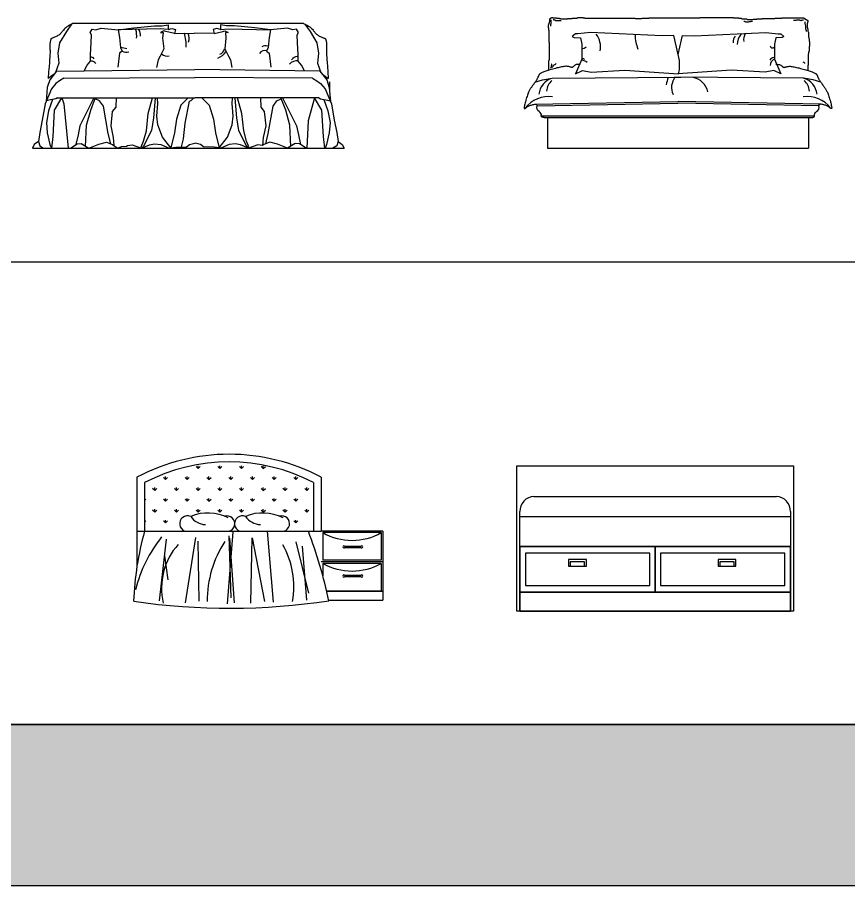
# Model space of a CAD drawing. Header units: millimetres. Extents: x 6388 to 59789, y -18725 to 8137.
# Drawn here: x 23263 to 28674, y -18725 to -13075 of the extents above; entities that cross this region are included whole.
import ezdxf

# ---------------------------------------------------------------- set-up
doc = ezdxf.new("R2010")
doc.units = ezdxf.units.MM
doc.layers.add('www.cad-blocks.net', color=7, linetype='Continuous')

# ---------------------------------------------------------------- blocks, each defined once
blk = doc.blocks.new('A$C67CA0653')
for p, q in [((254.4, 806.8), (221.4, 758.5)), ((231.8, 794.3), (223.9, 789)), ((241, 799.8), (231.8, 794.3)), ((251.8, 805.3), (241, 799.8)), ((264.3, 811), (251.8, 805.3)), ((1764.4, 811), (264.3, 811)), ((1764.4, 811), (1776.9, 805.3)), ((1774.3, 806.8), (1807.3, 758.5)), ((1776.9, 805.3), (1787.7, 799.8)), ((1787.7, 799.8), (1796.9, 794.3)), ((1796.9, 794.3), (1804.8, 789)), ((171.5, 735.6), (166.5, 732.4)), ((176, 739.1), (171.5, 735.6)), ((180.1, 742.8), (176, 739.1)), ((221.4, 758.5), (177.2, 686.4)), ((183.9, 746.7), (180.1, 742.8)), ((187.5, 750.8), (183.9, 746.7)), ((191, 755.1), (187.5, 750.8)), ((194.5, 759.6), (191, 755.1)), ((198.2, 764.2), (194.5, 759.6)), ((202.2, 768.9), (198.2, 764.2)), ((206.6, 773.8), (202.2, 768.9)), ((211.5, 778.7), (206.6, 773.8)), ((217.3, 783.8), (211.5, 778.7)), ((223.9, 789), (217.3, 783.8)), ((375.7, 753.8), (388.9, 773.6)), ((385.6, 737.3), (375.7, 753.8)), ((382.3, 687.8), (385.6, 737.3)), ((388.9, 773.6), (412.1, 770.3)), ((412.1, 770.3), (448.4, 780.2)), ((448.4, 780.2), (557.7, 770.3)), ((557.7, 770.3), (567.6, 720.8)), ((1550.3, 770.3), (1540.4, 720.8)), ((1659.6, 780.2), (1550.3, 770.3)), ((1696, 770.3), (1659.6, 780.2)), ((1719.1, 773.6), (1696, 770.3)), ((1732.3, 753.8), (1719.1, 773.6)), ((1722.4, 737.3), (1732.3, 753.8)), ((1725.7, 687.8), (1722.4, 737.3)), ((1804.8, 789), (1811.5, 783.8)), ((1807.3, 758.5), (1851.5, 686.4)), ((1811.5, 783.8), (1817.2, 778.7)), ((1817.2, 778.7), (1822.1, 773.8)), ((1822.1, 773.8), (1826.5, 768.9)), ((1826.5, 768.9), (1830.5, 764.2)), ((1830.5, 764.2), (1834.2, 759.6)), ((1834.2, 759.6), (1837.7, 755.1)), ((1837.7, 755.1), (1841.2, 750.8)), ((1841.2, 750.8), (1844.8, 746.7)), ((1844.8, 746.7), (1848.6, 742.8)), ((1848.6, 742.8), (1852.7, 739.1)), ((1852.7, 739.1), (1857.2, 735.6)), ((1857.2, 735.6), (1862.2, 732.4)), ((114.4, 681.4), (114.1, 675.9)), ((114.8, 686.3), (114.4, 681.4)), ((115.4, 690.7), (114.8, 686.3)), ((116.1, 694.6), (115.4, 690.7)), ((116.8, 698.1), (116.1, 694.6)), ((117.5, 701.1), (116.8, 698.1)), ((118.3, 703.7), (117.5, 701.1)), ((119, 706), (118.3, 703.7)), ((119.6, 707.8), (119, 706)), ((120.2, 709.4), (119.6, 707.8)), ((121, 710.7), (120.2, 709.4)), ((122, 711.9), (121, 710.7)), ((123.4, 713.1), (122, 711.9)), ((125.3, 714.2), (123.4, 713.1)), ((127.8, 715.4), (125.3, 714.2)), ((131, 716.7), (127.8, 715.4)), ((134.9, 718.2), (131, 716.7)), ((139.6, 720), (134.9, 718.2)), ((144.7, 722), (139.6, 720)), ((150.1, 724.2), (144.7, 722)), ((155.6, 726.7), (150.1, 724.2)), ((161.2, 729.4), (155.6, 726.7)), ((166.5, 732.4), (161.2, 729.4)), ((177.2, 686.4), (165.5, 618.9)), ((379, 608.6), (382.3, 687.8)), ((567.6, 720.8), (574.2, 654.8)), ((1540.4, 720.8), (1533.8, 654.8)), ((1729, 608.6), (1725.7, 687.8)), ((1851.5, 686.4), (1863.2, 618.9)), ((1862.2, 732.4), (1867.5, 729.4)), ((1867.5, 729.4), (1873.1, 726.7)), ((1873.1, 726.7), (1878.6, 724.2)), ((1878.6, 724.2), (1884, 722)), ((1884, 722), (1889.1, 720)), ((1889.1, 720), (1893.8, 718.2)), ((1893.8, 718.2), (1897.7, 716.7)), ((1897.7, 716.7), (1900.9, 715.4)), ((1900.9, 715.4), (1903.4, 714.2)), ((1903.4, 714.2), (1905.3, 713.1)), ((1905.3, 713.1), (1906.7, 711.9)), ((1906.7, 711.9), (1907.7, 710.7)), ((1907.7, 710.7), (1908.5, 709.4)), ((1908.5, 709.4), (1909.1, 707.8)), ((1909.1, 707.8), (1909.8, 706)), ((1909.8, 706), (1910.4, 703.7)), ((1910.4, 703.7), (1911.2, 701.1)), ((1911.2, 701.1), (1911.9, 698.1)), ((1911.9, 698.1), (1912.6, 694.6)), ((1912.6, 694.6), (1913.3, 690.7)), ((1913.3, 690.7), (1913.9, 686.3)), ((1913.9, 686.3), (1914.3, 681.4)), ((1914.3, 681.4), (1914.6, 675.9)), ((114.1, 675.9), (114, 670)), ((114, 670), (114, 663.6)), ((114, 663.6), (114.1, 656.8)), ((114.1, 656.8), (114.3, 649.7)), ((114.3, 649.7), (114.5, 642.4)), ((114.5, 642.4), (114.7, 635)), ((114.7, 635), (114.8, 627.5)), ((114.8, 627.5), (114.7, 620.1)), ((584.1, 631.7), (567.6, 618.5)), ((574.2, 654.8), (584.1, 631.7)), ((1533.8, 654.8), (1523.9, 631.7)), ((1523.9, 631.7), (1540.4, 618.5)), ((1914, 635), (1913.9, 627.5)), ((1913.9, 627.5), (1914, 620.1)), ((1914.2, 642.4), (1914, 635)), ((1914.4, 649.7), (1914.2, 642.4)), ((1914.6, 656.8), (1914.4, 649.7)), ((1914.6, 675.9), (1914.7, 670)), ((1914.7, 663.6), (1914.6, 656.8)), ((1914.7, 670), (1914.7, 663.6)), ((112, 577.5), (110.5, 557.4)), ((113.2, 592.5), (112, 577.5)), ((114, 603.7), (113.2, 592.5)), ((114.5, 612.5), (114, 603.7)), ((114.7, 620.1), (114.5, 612.5)), ((165.5, 618.9), (172.5, 553.8)), ((355.9, 539.4), (379, 565.7)), ((379, 565.7), (379, 608.6)), ((567.6, 618.5), (555.8, 527.3)), ((1540.4, 618.5), (1552.2, 527.3)), ((1729, 565.7), (1729, 608.6)), ((1752.1, 539.4), (1729, 565.7)), ((1863.2, 618.9), (1856.2, 553.8)), ((1914, 620.1), (1914.2, 612.5)), ((1914.2, 612.5), (1914.7, 603.7)), ((1914.7, 603.7), (1915.5, 592.5)), ((1915.5, 592.5), (1916.7, 577.5)), ((1916.7, 577.5), (1918.2, 557.4)), ((108.4, 530.9), (105.9, 496.8)), ((110.5, 557.4), (108.4, 530.9)), ((172.5, 553.8), (151.4, 493.3)), ((157.7, 501), (1057.7, 513.1)), ((336.9, 504.5), (355.9, 539.4)), ((1871, 501), (1057.7, 513.1)), ((1771.1, 504.5), (1752.1, 539.4)), ((1856.2, 553.8), (1877.3, 493.3)), ((1918.2, 557.4), (1920.3, 530.9)), ((1920.3, 530.9), (1922.9, 496.8)), ((105.9, 496.8), (102.7, 453.8)), ((141.3, 480.7), (102.7, 453.8)), ((157.7, 501), (113.1, 445.8)), ((204.5, 454.7), (177.5, 438.1)), ((204.5, 454.7), (1059.3, 460.7)), ((1824.2, 454.7), (1057.6, 460.7)), ((1824.2, 454.7), (1851.2, 438.1)), ((1871, 501), (1915.6, 445.8)), ((1887.4, 480.7), (1926, 453.8)), ((1922.9, 496.8), (1926, 453.8)), ((113.1, 445.8), (96.2, 395.1)), ((152.7, 421.6), (123.9, 386.6)), ((177.5, 438.1), (152.7, 421.6)), ((1851.2, 438.1), (1876, 421.6)), ((1876, 421.6), (1904.8, 386.6)), ((1915.6, 445.8), (1932.5, 395.1)), ((1934, 431.6), (1934, 376.5)), ((123.9, 386.6), (82.6, 289.7)), ((96.2, 395.1), (88.8, 304.3)), ((1904.8, 386.6), (1946.1, 289.7)), ((1932.5, 395.1), (1939.9, 304.3)), ((82.6, 289.7), (64.1, 182.6)), ((92.8, 308.2), (89.2, 305.9)), ((107.7, 313), (92.8, 308.2)), ((130.8, 317.1), (105.3, 242.3)), ((153.4, 321.1), (107.7, 313)), ((144.5, 248.5), (191.9, 326.8)), ((163.9, 326.8), (153.4, 321.1)), ((163.9, 326.8), (1057.8, 326.8)), ((191.9, 326.8), (204.3, 287.7)), ((204.3, 287.7), (233.2, 0)), ((400.3, 326.8), (309.5, 145.5)), ((379.6, 248.5), (404.4, 312.4)), ((404.4, 312.4), (411.6, 326.8)), ((437.4, 308.3), (408.4, 320.3)), ((462.1, 273.2), (437.4, 308.3)), ((544.5, 326.8), (542.6, 267.1)), ((754, 225.8), (782.2, 326.8)), ((799.4, 324.8), (789.1, 197)), ((809.7, 209.4), (815.9, 291.8)), ((815.9, 291.8), (813.8, 324.8)), ((1013.9, 326.8), (966.5, 279.4)), ((995.4, 162), (1022.2, 306.2)), ((1022.2, 306.2), (1032.5, 310.3)), ((1032.5, 310.3), (1046.9, 322.7)), ((1864.8, 326.8), (1059.1, 326.8)), ((1103, 326.8), (1150.4, 279.4)), ((1301, 291.8), (1303, 324.8)), ((1307.2, 209.4), (1301, 291.8)), ((1317.5, 324.8), (1327.8, 197)), ((1362.8, 225.8), (1334.6, 326.8)), ((1484.2, 326.8), (1486.1, 267.1)), ((1566.6, 273.2), (1591.3, 308.3)), ((1591.3, 308.3), (1620.3, 320.3)), ((1624.3, 312.4), (1617.1, 326.8)), ((1649.1, 248.5), (1624.3, 312.4)), ((1628.4, 326.8), (1719.2, 145.5)), ((1824.4, 287.7), (1795.5, 178.5)), ((1836.8, 326.8), (1824.4, 287.7)), ((1884.2, 248.5), (1836.8, 326.8)), ((1864.8, 326.8), (1875.4, 321.1)), ((1875.4, 321.1), (1921, 313)), ((1897.9, 317.1), (1923.4, 242.3)), ((1921, 313), (1935.9, 308.2)), ((1935.9, 308.2), (1939.5, 305.9)), ((1946.1, 289.7), (1964.7, 182.6)), ((105.3, 242.3), (90.9, 168.2)), ((134.2, 75.4), (144.5, 248.5)), ((352.8, 149.6), (379.6, 248.5)), ((493.1, 96), (462.1, 273.2)), ((519.9, 238.2), (509.6, 145.5)), ((542.6, 267.1), (519.9, 238.2)), ((966.5, 279.4), (937.6, 188.8)), ((1150.4, 279.4), (1179.3, 188.8)), ((1486.1, 267.1), (1508.8, 238.2)), ((1508.8, 238.2), (1519.1, 145.5)), ((1535.6, 96), (1566.6, 273.2)), ((1675.9, 149.6), (1649.1, 248.5)), ((1894.5, 75.4), (1884.2, 248.5)), ((1923.4, 242.3), (1937.8, 168.2)), ((64.1, 182.6), (47.6, 102.2)), ((741.7, 112.5), (754, 225.8)), ((789.1, 197), (774.7, 114.6)), ((815.9, 151.7), (809.7, 209.4)), ((937.6, 188.8), (925.2, 100.2)), ((1179.3, 188.8), (1191.6, 100.2)), ((1301, 151.7), (1307.2, 209.4)), ((1327.8, 197), (1342.2, 114.6)), ((1375.2, 112.5), (1362.8, 225.8)), ((1795.5, 178.5), (1785.2, 0)), ((1964.7, 182.6), (1981.2, 102.2)), ((90.9, 168.2), (97.1, 100.2)), ((309.5, 145.5), (297.1, 87.8)), ((346.6, 11.6), (352.8, 149.6)), ((509.6, 145.5), (526.1, 69.2)), ((774.7, 114.6), (723.1, 13.6)), ((846.8, 71.3), (815.9, 151.7)), ((983, 61), (995.4, 162)), ((1270, 71.3), (1301, 151.7)), ((1342.2, 114.6), (1393.8, 13.6)), ((1519.1, 145.5), (1502.6, 69.2)), ((1682.1, 11.6), (1675.9, 149.6)), ((1719.2, 145.5), (1731.6, 87.8)), ((1937.8, 168.2), (1931.7, 100.2)), ((47.6, 102.2), (39.3, 44.5)), ((97.1, 100.2), (113.6, 23.9)), ((125.7, 1), (134.2, 75.4)), ((297.1, 87.8), (283.8, 23.6)), ((510, 28.3), (493.1, 96)), ((526.1, 69.2), (530.3, 18.2)), ((723.1, 46.6), (741.7, 112.5)), ((900.9, 2.8), (846.8, 71.3)), ((925.2, 100.2), (900.5, 3.3)), ((970.6, 9.5), (983, 61)), ((1191.6, 100.2), (1216.4, 3.3)), ((1216, 2.8), (1270, 71.3)), ((1393.8, 46.6), (1375.2, 112.5)), ((1502.6, 69.2), (1498.5, 17.5)), ((1518.7, 28.3), (1535.6, 96)), ((1731.6, 87.8), (1744.9, 23.6)), ((1903, 1), (1894.5, 75.4)), ((1931.7, 100.2), (1915.2, 23.9)), ((1981.2, 102.2), (1989.4, 44.5)), ((12.5, 23.9), (0, 1)), ((0, 1), (2028.7, 1)), ((39.4, 44.1), (12.5, 23.9)), ((39.3, 44.5), (47.6, 15.7)), ((47.6, 15.7), (72.3, 1.3)), ((113.6, 23.9), (123.9, 1.3)), ((247.6, 1.3), (290.9, 28)), ((290.9, 28), (317.8, 30.1)), ((317.8, 30.1), (367.3, 1.3)), ((367.3, 1.3), (433.3, 26)), ((433.3, 26), (482.8, 38.3)), ((482.8, 38.3), (522, 23.9)), ((522, 23.9), (555, 1.3)), ((555, 1.3), (579.7, 11.6)), ((579.7, 11.6), (612.7, 13.6)), ((612.7, 13.6), (620, 17.7)), ((620, 17.7), (648.8, 21.9)), ((648.8, 21.9), (710.7, 1.3)), ((708.7, 9.5), (723.1, 46.6)), ((716.9, 5.4), (708.7, 9.5)), ((710.7, 1.3), (762.3, 21.9)), ((723.1, 13.6), (716.9, 5.4)), ((762.3, 21.9), (795.3, 28)), ((795.3, 28), (836.5, 23.9)), ((836.5, 23.9), (890.2, 1.3)), ((890.2, 1.3), (933.5, 7.4)), ((933.5, 7.4), (1003.6, 9.5)), ((1003.6, 9.5), (1022.2, 23.9)), ((1022.2, 23.9), (1057.2, 32.2)), ((1094.7, 23.9), (1059.6, 32.2)), ((1113.3, 9.5), (1094.7, 23.9)), ((1183.4, 7.4), (1113.3, 9.5)), ((1226.7, 1.3), (1183.4, 7.4)), ((1280.3, 23.9), (1226.7, 1.3)), ((1321.6, 28), (1280.3, 23.9)), ((1354.6, 21.9), (1321.6, 28)), ((1406.2, 1.3), (1354.6, 21.9)), ((1408.2, 9.5), (1393.8, 46.6)), ((1393.8, 13.6), (1400, 5.4)), ((1400, 5.4), (1408.2, 9.5)), ((1468, 21.9), (1406.2, 1.3)), ((1498.5, 17.5), (1468, 21.9)), ((1506.8, 23.9), (1498.5, 17.5)), ((1545.9, 38.3), (1506.8, 23.9)), ((1595.4, 26), (1545.9, 38.3)), ((1661.5, 1.3), (1595.4, 26)), ((1711, 30.1), (1661.5, 1.3)), ((1737.8, 28), (1711, 30.1)), ((1781.1, 1.3), (1737.8, 28)), ((1915.2, 23.9), (1904.8, 1.3)), ((1981.2, 15.7), (1956.4, 1.3)), ((1989.4, 44.5), (1981.2, 15.7)), ((1989.3, 44.1), (2016.2, 23.9)), ((2016.2, 23.9), (2028.7, 1))]:
    blk.add_line(p, q)
for points in [[(884.3, 772.7), (834.7, 776), (557.7, 770.3), (659.7, 782.6), (795.1, 795.8), (844.6, 795.8), (884.3, 802.4), (884.3, 772.7), (907.4, 779.3), (930.5, 772.7), (923.9, 746.3), (1054, 749.6)], [(1223.8, 772.7), (1273.3, 776), (1550.3, 770.3), (1448.3, 782.6), (1312.9, 795.8), (1263.4, 795.8), (1223.8, 802.4), (1223.8, 772.7), (1200.6, 779.3), (1177.5, 772.7), (1184.1, 746.3), (1054, 749.6)], [(923.9, 746.3), (867.8, 759.5), (854.5, 762.8), (834.7, 752.9), (851.2, 752.9), (847.9, 716.6), (854.5, 647.4), (831.4, 597.9), (818.2, 574.8), (808.8, 524.5)], [(1184.1, 746.3), (1240.3, 759.5), (1253.5, 762.8), (1273.3, 752.9), (1256.8, 752.9), (1260.1, 716.6), (1253.5, 647.4), (1276.6, 597.9), (1289.8, 574.8), (1299.2, 524.5)]]:
    blk.add_lwpolyline(points)
for centre, radius, start, end in [((530.4, 730.9), 148.5, 354.4511, 15.0899), ((623.4, 730.9), 81.3, 359.2834, 30.2444), ((771.6, 672.9), 229.4, 356.231, 19.1244), ((954.8, 716.7), 66.5, 337.1022, 26.4827), ((557.9, 466.9), 188.6, 72.2431, 85.0379), ((613.2, 687.6), 62.9, 242.5115, 282.7658), ((1159.3, 704.4), 127.1, 292.169, 323.2448), ((1197, 662.6), 56.3, 293.4472, 342.4964), ((1512.1, 597.4), 38.9, 68.8536, 149.9747), ((1519.1, 612.5), 53.5, 76.3432, 119.8939), ((380.4, 566.4), 26.3, 37.7609, 92.2684), ((384.8, 534), 32.6, 30.4057, 94.3701), ((877, 650.2), 51.7, 228.3093, 283.6569), ((1723, 503.9), 65.7, 84.3916, 139.1544), ((1730.3, 545.9), 51.8, 97.1409, 146.0005)]:
    blk.add_arc(centre, radius, start, end)
blk = doc.blocks.new('A$C4AD369D6')
for p, q in [((177.8, 847.4), (177.8, 849.4)), ((177.8, 849.4), (185.5, 849.4)), ((185.5, 849.4), (187.5, 847.4)), ((343, 845.5), (348.8, 849.4)), ((348.8, 849.4), (381.8, 849.4)), ((381.8, 849.4), (383.8, 847.4)), ((1143.6, 847.4), (1145.6, 849.4)), ((1145.6, 849.4), (1176.6, 849.4)), ((1176.6, 849.4), (1178.6, 851.3)), ((1178.6, 851.3), (1236.9, 851.3)), ((1236.9, 851.3), (1238.8, 849.4)), ((1238.8, 849.4), (1361.3, 849.4)), ((1361.3, 849.4), (1363.2, 847.4)), ((158.3, 802.7), (160.3, 804.7)), ((158.3, 783.3), (158.3, 802.7)), ((160.3, 808.6), (162.2, 810.5)), ((160.3, 804.7), (160.3, 808.6)), ((162.2, 810.5), (162.2, 814.4)), ((162.2, 814.4), (164.2, 814.4)), ((164.2, 814.4), (164.2, 822.2)), ((164.2, 822.2), (166.1, 822.2)), ((166.1, 822.2), (166.1, 837.7)), ((166.1, 837.7), (168, 837.7)), ((168, 837.7), (168, 841.6)), ((168, 841.6), (170, 841.6)), ((170, 841.6), (170, 843.5)), ((170, 843.5), (171.9, 843.5)), ((171.3, 804.6), (170.5, 803.1)), ((170.5, 803.1), (170.5, 794.5)), ((170.5, 794.5), (171.3, 793.7)), ((172.9, 807), (171.3, 804.6)), ((171.9, 843.5), (171.9, 845.5)), ((171.9, 845.5), (173.9, 845.5)), ((173.7, 808.5), (172.9, 807)), ((173.7, 835), (173.7, 822.5)), ((173.7, 822.5), (174.4, 821)), ((174.4, 811.6), (173.7, 810.1)), ((173.7, 810.1), (173.7, 808.5)), ((173.9, 845.5), (173.9, 847.4)), ((173.9, 847.4), (177.8, 847.4)), ((174.4, 821), (174.4, 811.6)), ((187.5, 847.4), (208.9, 847.4)), ((187.7, 838.1), (189.2, 838.1)), ((189.2, 838.1), (190.8, 837.3)), ((190.8, 837.3), (193.1, 835.8)), ((193.1, 835.8), (196.3, 835)), ((196.3, 835), (197.8, 834.2)), ((197.8, 834.2), (199.4, 834.2)), ((199.4, 834.2), (204.1, 831.9)), ((204.1, 831.9), (239.9, 831.9)), ((208.9, 847.4), (210.8, 845.5)), ((210.8, 845.5), (228.3, 845.5)), ((228.3, 845.5), (230.2, 843.5)), ((230.2, 843.5), (236.1, 843.5)), ((236.1, 843.5), (238, 841.6)), ((238, 841.6), (282.7, 841.6)), ((282.7, 841.6), (284.7, 843.5)), ((284.7, 843.5), (311.9, 843.5)), ((311.9, 843.5), (313.8, 845.5)), ((313.8, 845.5), (343, 845.5)), ((383.8, 847.4), (393.5, 847.4)), ((393.5, 847.4), (395.4, 845.5)), ((395.4, 845.5), (720, 845.5)), ((720, 845.5), (721.9, 843.5)), ((721.9, 843.5), (766.6, 843.5)), ((766.6, 843.5), (768.5, 845.5)), ((768.5, 845.5), (811.3, 845.5)), ((811.3, 845.5), (813.2, 847.4)), ((813.2, 847.4), (1143.6, 847.4)), ((1363.2, 847.4), (1394.3, 847.4)), ((1394.3, 847.4), (1396.2, 845.5)), ((1396.2, 845.5), (1411.8, 845.5)), ((1411.8, 845.5), (1417.6, 841.6)), ((1417.6, 841.6), (1446.8, 841.6)), ((1429.7, 825.6), (1435.3, 825.6)), ((1435.3, 825.6), (1436.9, 824)), ((1436.9, 824), (1440.1, 823.2)), ((1440.1, 823.2), (1441.7, 822.4)), ((1441.7, 822.4), (1444.1, 822.4)), ((1444.1, 822.4), (1445.7, 821.6)), ((1445.7, 821.6), (1451.3, 821.6)), ((1446.8, 841.6), (1452.6, 837.7)), ((1451.3, 821.6), (1452.9, 822.4)), ((1452.6, 837.7), (1485.6, 837.7)), ((1452.9, 822.4), (1454.4, 822.4)), ((1454.4, 822.4), (1456, 823.2)), ((1456, 823.2), (1460.8, 823.2)), ((1460.8, 823.2), (1464.8, 824)), ((1464.8, 824), (1466.4, 824.8)), ((1466.4, 824.8), (1475.2, 824.8)), ((1475.2, 824.8), (1477.6, 825.6)), ((1477.6, 825.6), (1485.6, 825.6)), ((1485.6, 837.7), (1493.4, 839.6)), ((1493.4, 839.6), (1514.8, 839.6)), ((1514.8, 839.6), (1516.7, 841.6)), ((1516.7, 841.6), (1549.8, 841.6)), ((1549.8, 841.6), (1551.7, 843.5)), ((1551.7, 843.5), (1631.4, 843.5)), ((1631.4, 843.5), (1633.3, 845.5)), ((1633.3, 845.5), (1676.1, 845.5)), ((1676.1, 845.5), (1678, 847.4)), ((1678, 847.4), (1819.9, 847.4)), ((1763.9, 830.4), (1751.9, 830.4)), ((1765.5, 831.2), (1763.9, 830.4)), ((1767.1, 831.2), (1765.5, 831.2)), ((1768.7, 832), (1767.1, 831.2)), ((1771.9, 832.8), (1768.7, 832)), ((1773.5, 832.8), (1771.9, 832.8)), ((1775.1, 833.6), (1773.5, 832.8)), ((1793.4, 833.6), (1775.1, 833.6)), ((1795, 832.8), (1793.4, 833.6)), ((1796.6, 832), (1795, 832.8)), ((1798.2, 830.4), (1796.6, 832)), ((1799.8, 829.6), (1798.2, 830.4)), ((1801.4, 829.6), (1799.8, 829.6)), ((1803, 830.4), (1801.4, 829.6)), ((1804.6, 830.4), (1803, 830.4)), ((1806.2, 831.2), (1804.6, 830.4)), ((1807.8, 831.2), (1806.2, 831.2)), ((1810.9, 832.8), (1807.8, 831.2)), ((1817.3, 832.8), (1810.9, 832.8)), ((1819.9, 847.4), (1819.9, 845.5)), ((1819.9, 845.5), (1823.8, 845.5)), ((1823.8, 845.5), (1823.8, 843.5)), ((1823.8, 843.5), (1825.7, 843.5)), ((1825.7, 843.5), (1825.7, 841.6)), ((1825.7, 841.6), (1827.7, 841.6)), ((1826.1, 823.2), (1826.1, 818.4)), ((1826.1, 818.4), (1826.9, 816)), ((1826.9, 816), (1826.9, 810.4)), ((1826.9, 810.4), (1828.5, 807.3)), ((1827.7, 841.6), (1827.7, 839.6)), ((1827.7, 839.6), (1833.5, 839.6)), ((1828.5, 807.3), (1828.5, 802.5)), ((1828.5, 802.5), (1830.1, 799.3)), ((1830.1, 799.3), (1830.1, 788.1)), ((1833.5, 839.6), (1833.5, 837.7)), ((1833.5, 837.7), (1835.4, 837.7)), ((1835.4, 837.7), (1837.4, 835.8)), ((1837.4, 835.8), (1839.3, 835.8)), ((1839.3, 835.8), (1841.3, 833.8)), ((1841.3, 833.8), (1843.2, 833.8)), ((1843.2, 814.4), (1841.3, 812.5)), ((1841.3, 812.5), (1841.3, 783.3)), ((1843.2, 833.8), (1843.2, 831.9)), ((1843.2, 831.9), (1845.2, 831.9)), ((1845.2, 822.2), (1843.2, 822.2)), ((1843.2, 822.2), (1843.2, 814.4)), ((1845.2, 831.9), (1845.2, 822.2)), ((160.3, 783.3), (158.3, 783.3)), ((160.3, 767.8), (160.3, 783.3)), ((162.2, 767.8), (160.3, 767.8)), ((162.2, 688.2), (162.2, 767.8)), ((1830.1, 788.1), (1831.7, 782.5)), ((1831.7, 782.5), (1831.7, 775.4)), ((1831.7, 775.4), (1833.3, 772.2)), ((1833.3, 772.2), (1833.3, 770.6)), ((1833.3, 770.6), (1834.1, 769)), ((1834.1, 769), (1834.9, 767.4)), ((1834.9, 767.4), (1835.7, 765.8)), ((1835.7, 765.8), (1835.7, 759.4)), ((1841.3, 783.3), (1843.2, 783.3)), ((1843.2, 783.3), (1843.2, 777.5)), ((1843.2, 777.5), (1845.2, 777.5)), ((1845.2, 777.5), (1845.2, 762)), ((1845.2, 762), (1847.1, 762)), ((1847.1, 762), (1849, 760)), ((1849, 760), (1851, 752)), ((1850.5, 750.7), (1849.7, 748.5)), ((1849.7, 748.5), (1849.7, 746.3)), ((1849.7, 746.3), (1849.9, 745.1)), ((1849.9, 745.1), (1850.1, 743.6)), ((1850.1, 743.6), (1850.3, 742.2)), ((1850.3, 742.2), (1850.6, 740.7)), ((1851, 752), (1850.5, 750.7)), ((1850.6, 740.7), (1850.6, 736.2)), ((1850.6, 736.2), (1851, 735)), ((1851, 735), (1851, 731)), ((164.2, 686.2), (162.2, 688.2)), ((164.2, 577.5), (164.2, 686.2)), ((1851, 731), (1851.4, 729.3)), ((1851.4, 729.3), (1851.4, 726.6)), ((1851.4, 726.6), (1851.5, 725.2)), ((1851.5, 725.2), (1851.5, 723.7)), ((1851.5, 723.7), (1852.3, 721.2)), ((1852.3, 721.2), (1852.3, 719.9)), ((1852.3, 719.9), (1852.6, 718.5)), ((1852.6, 718.5), (1852.8, 717.1)), ((1852.8, 717.1), (1853.2, 715.6)), ((1853.2, 715.6), (1853.5, 714.3)), ((1853.5, 714.3), (1853.7, 713.3)), ((1853.7, 713.3), (1854.1, 711.6)), ((1854.1, 711.6), (1854.4, 710.2)), ((1854.4, 710.2), (1854.8, 708.6)), ((1854.8, 708.6), (1855, 707.3)), ((1855, 707.3), (1855.2, 706.2)), ((1855.2, 706.2), (1855.3, 704.6)), ((1855.3, 704.6), (1855.3, 701.5)), ((1855.3, 701.5), (1855.5, 700.4)), ((1855.5, 700.4), (1855.5, 698.3)), ((1855.5, 698.3), (1855.9, 697.2)), ((1855.9, 697.2), (1856.6, 695)), ((1856.6, 695), (1857.2, 693.7)), ((1857.9, 691.2), (1856.8, 690.1)), ((1856.8, 690.1), (1856.8, 664.9)), ((1857.2, 693.7), (1857.9, 692.7)), ((1857.9, 692.7), (1857.9, 691.2)), ((1852.9, 626), (1851, 624.1)), ((1851, 624.1), (1851, 614.4)), ((1854.9, 631.8), (1852.9, 631.8)), ((1852.9, 631.8), (1852.9, 626)), ((1856.8, 664.9), (1854.9, 662.9)), ((1854.9, 662.9), (1854.9, 631.8)), ((160.3, 567.8), (162.2, 569.7)), ((160.3, 517.3), (160.3, 567.8)), ((162.2, 575.5), (164.2, 577.5)), ((162.2, 569.7), (162.2, 575.5)), ((1851, 614.4), (1849, 612.4)), ((1849, 612.4), (1849, 540.6)), ((156.4, 511.4), (158.3, 513.4)), ((158.3, 515.3), (160.3, 517.3)), ((158.3, 513.4), (158.3, 515.3)), ((172.9, 523.3), (172.1, 521.8)), ((173.7, 524.9), (172.9, 523.3)), ((174.4, 526.4), (173.7, 524.9)), ((175.2, 528), (174.4, 526.4)), ((176, 534.2), (175.2, 532.7)), ((175.2, 532.7), (175.2, 528)), ((176.8, 538.9), (176, 537.4)), ((176, 537.4), (176, 534.2)), ((177.5, 540.5), (176.8, 538.9)), ((178.3, 544.4), (177.5, 540.5)), ((179.1, 547.5), (178.3, 545.9)), ((178.3, 545.9), (178.3, 544.4)), ((179.1, 524.1), (180.7, 524.9)), ((180.7, 524.9), (183, 528)), ((183, 528), (187.7, 534.2)), ((187.7, 534.2), (190, 538.1)), ((190, 538.1), (191.6, 539.7)), ((191.6, 539.7), (193.1, 540.5)), ((193.1, 540.5), (194.7, 542)), ((194.7, 542), (198.6, 543.6)), ((198.6, 543.6), (200.9, 545.1)), ((200.9, 545.1), (204.1, 546.7)), ((204.1, 546.7), (205.6, 548.3)), ((205.6, 548.3), (206.4, 549.8)), ((206.4, 549.8), (207.2, 551.4)), ((1815.7, 561), (1815.7, 561.8)), ((1817.3, 560.2), (1815.7, 561)), ((1818.1, 558.6), (1817.3, 560.2)), ((1819.7, 558.6), (1818.1, 558.6)), ((1821.3, 557.8), (1819.7, 558.6)), ((1822.1, 556.2), (1821.3, 557.8)), ((1823.7, 555.4), (1822.1, 556.2)), ((1825.3, 554.6), (1823.7, 555.4)), ((1826.1, 553), (1825.3, 554.6)), ((1826.9, 551.4), (1826.1, 553)), ((1847.1, 530.9), (1845.2, 528.9)), ((1845.2, 528.9), (1845.4, 506.2)), ((1849, 540.6), (1847.1, 540.6)), ((1847.1, 540.6), (1847.1, 530.9)), ((90.8, 464.1), (90.8, 466.7)), ((1910.8, 464.1), (1910.8, 466.7)), ((111.6, 210), (1890.1, 210)), ((129.3, 200), (1872.4, 200)), ((150.8, 200), (150.8, 0)), ((1850.8, 200), (1850.8, 0)), ((150.8, 0), (1850.8, 0))]:
    blk.add_line(p, q)
for points in [[(349.8, 743.7), (333.5, 743.7), (312.7, 726.3), (325.4, 721.1), (366.1, 717.9), (374.2, 677.3), (374.2, 579.9), (333.6, 482.9), (378.8, 506.5), (435.6, 494.5), (654.2, 506.8), (1003.9, 483.5), (1010.5, 509.8), (1010.5, 571.3), (979.7, 705.2), (973.1, 733.9), (897.9, 730.8), (431.1, 751.8), (349.8, 743.7)], [(1653.9, 743.7), (1670.2, 743.7), (1691, 726.3), (1678.3, 721.1), (1637.7, 717.9), (1629.5, 677.3), (1629.5, 579.9), (1670.1, 482.9), (1624.9, 506.5), (1568.1, 494.5), (1349.5, 506.8), (999.8, 483.5), (999.8, 483.8)], [(1001.9, 608.9), (1024, 705.2), (1030.6, 733.9), (1105.8, 730.8), (1572.7, 751.8), (1653.9, 743.7)], [(363, 545.8), (353.1, 545.6), (345.2, 544.9), (339.1, 543.8), (334.4, 542.4), (331, 540.7), (328.3, 538.9), (326.3, 537), (324.6, 535.1), (322.9, 533.2), (321.1, 531.5), (319.4, 529.9), (317.5, 528.5), (315.6, 527.3), (313.6, 526.5), (311.4, 526), (309.1, 525.9), (306.6, 526.3), (303.9, 527), (301, 527.9), (297.7, 529), (294.2, 530.1), (290.3, 531.2), (286, 532.1), (281.3, 532.7), (276.1, 532.9), (270.5, 532.8), (264.4, 532.3), (258, 531.5), (251.2, 530.5), (244, 529.2), (236.4, 527.6), (228.5, 525.9), (220.3, 524), (211.9, 521.9), (203.4, 519.7), (194.7, 517.4), (186.2, 515.1), (177.7, 512.7), (169.5, 510.3), (161.5, 507.8), (153.9, 505.5), (146.8, 503.1), (140.1, 500.8), (133.8, 498.6), (128, 496.5), (122.7, 494.4), (117.9, 492.4), (113.7, 490.5), (110, 488.7), (106.8, 487), (104.1, 485.4), (101.8, 483.7), (99.9, 482), (98.2, 480.2), (96.8, 478.3), (95.6, 476.2), (94.5, 474), (93.6, 471.7), (92.6, 469.2), (91.7, 466.5), (90.7, 463.7), (89.6, 460.8), (88.4, 457.9), (86.9, 454.8), (85.3, 451.7), (83.4, 448.5), (81.4, 445.3), (79.3, 442.1), (77.1, 438.9), (74.9, 435.9), (72.8, 432.9), (70.7, 430), (68.8, 427.2), (67, 424.6), (65.3, 422), (63.6, 419.5), (62, 417.1), (60.3, 414.6), (58.6, 412.2), (56.8, 409.7), (54.9, 407.1), (53, 404.4), (50.9, 401.7), (48.8, 398.8), (46.6, 395.8), (44.4, 392.7), (42.1, 389.4), (39.9, 386), (37.6, 382.3), (35.3, 378.4), (33.1, 374.2), (30.7, 369.6), (28.4, 364.5), (26, 358.8), (23.5, 352.4), (21, 345.3), (18.5, 337.5), (15.9, 329.1), (13.3, 320.3), (10.9, 311.5), (8.6, 302.8), (6.4, 294.4), (4.5, 286.7), (3, 279.9), (1.7, 274.1), (0.8, 269.3), (0.3, 265.4), (0, 262.4), (0, 260.1), (0.4, 258.6), (1, 257.7), (1.8, 257.3), (2.9, 257.4), (4.3, 257.9), (5.8, 258.7), (7.5, 259.8), (9.3, 261.1), (11.2, 262.6), (13.2, 264.3), (15.3, 265.9), (17.4, 267.6), (19.7, 269.3), (22.1, 271), (24.8, 272.7), (27.9, 274.3), (31.4, 276), (35.4, 277.7), (40.1, 279.4), (45.4, 281), (51.2, 282.6), (57.1, 283.9), (63, 284.9), (68.6, 285.5), (73.7, 285.6), (77.9, 285.1), (81.1, 283.8), (83, 281.7), (83.9, 278.9), (83.8, 276.1)], [(1638.7, 545.8), (1648.6, 545.6), (1656.5, 544.9), (1662.6, 543.8), (1667.2, 542.4), (1670.7, 540.7), (1673.3, 538.9), (1675.4, 537), (1677.1, 535.1), (1678.8, 533.2), (1680.5, 531.5), (1682.3, 529.9), (1684.1, 528.5), (1686, 527.3), (1688.1, 526.5), (1690.2, 526), (1692.6, 525.9), (1695, 526.3), (1697.8, 527), (1700.7, 527.9), (1703.9, 529), (1707.5, 530.1), (1711.4, 531.2), (1715.7, 532.1), (1720.4, 532.7), (1725.6, 532.9), (1731.2, 532.8), (1737.2, 532.3), (1743.7, 531.5), (1750.5, 530.5), (1757.7, 529.2), (1765.2, 527.6), (1773.1, 525.9), (1781.3, 524), (1789.8, 521.9), (1798.3, 519.7), (1806.9, 517.4), (1815.5, 515.1), (1824, 512.7), (1832.2, 510.3), (1840.2, 507.8), (1847.7, 505.5), (1854.9, 503.1), (1861.6, 500.8), (1867.9, 498.6), (1873.7, 496.5), (1879, 494.4), (1883.8, 492.4), (1888, 490.5), (1891.7, 488.7), (1894.8, 487), (1897.6, 485.4), (1899.9, 483.7), (1901.8, 482), (1903.5, 480.2), (1904.9, 478.3), (1906.1, 476.2), (1907.1, 474), (1908.1, 471.7), (1909, 469.2), (1910, 466.5), (1911, 463.7), (1912.1, 460.8), (1913.3, 457.9), (1914.7, 454.8), (1916.4, 451.7), (1918.3, 448.5), (1920.3, 445.3), (1922.4, 442.1), (1924.6, 438.9), (1926.8, 435.9), (1928.9, 432.9), (1930.9, 430), (1932.8, 427.2), (1934.6, 424.6), (1936.4, 422), (1938, 419.5), (1939.7, 417.1), (1941.4, 414.6), (1943.1, 412.2), (1944.9, 409.7), (1946.7, 407.1), (1948.7, 404.4), (1950.8, 401.7), (1952.9, 398.8), (1955.1, 395.8), (1957.3, 392.7), (1959.5, 389.4), (1961.8, 386), (1964.1, 382.3), (1966.3, 378.4), (1968.6, 374.2), (1970.9, 369.6), (1973.3, 364.5), (1975.7, 358.8), (1978.1, 352.4), (1980.6, 345.3), (1983.2, 337.5), (1985.8, 329.1), (1988.3, 320.3), (1990.8, 311.5), (1993.1, 302.8), (1995.2, 294.4), (1997.1, 286.7), (1998.7, 279.9), (1999.9, 274.1), (2000.8, 269.3), (2001.4, 265.4), (2001.7, 262.4), (2001.6, 260.1), (2001.3, 258.6), (2000.7, 257.7), (1999.8, 257.3), (1998.7, 257.4), (1997.4, 257.9), (1995.9, 258.7), (1994.2, 259.8), (1992.4, 261.1), (1990.4, 262.6), (1988.4, 264.3), (1986.4, 265.9), (1984.2, 267.6), (1982, 269.3), (1979.6, 271), (1976.9, 272.7), (1973.8, 274.3), (1970.3, 276), (1966.2, 277.7), (1961.6, 279.4), (1956.3, 281), (1950.5, 282.6), (1944.6, 283.9), (1938.7, 284.9), (1933.1, 285.5), (1928, 285.6), (1923.8, 285.1), (1920.6, 283.8), (1918.6, 281.7), (1917.8, 278.9), (1917.9, 276.1)], [(70.1, 429.1), (120, 445.7), (183, 454.7)], [(183, 454.7), (1020.1, 461.4)], [(1818.7, 454.7), (981.6, 461.4)], [(1931.5, 429.1), (1881.6, 445.7), (1818.7, 454.7)], [(68.6, 285.5), (999.8, 303.7)], [(83.8, 276.1), (1000, 293.7)], [(1917.9, 276.1), (1001.7, 293.7)], [(1928, 285.6), (1001.9, 303.7)]]:
    blk.add_lwpolyline(points)
for points in [[(129.3, 200, -0.463806), (111.6, 210, 0.326762), (98, 238, -0.365785), (83.8, 276.1)], [(1872.4, 200, 0.463806), (1890.1, 210, -0.326762), (1903.6, 238, 0.365785), (1917.9, 276.1)]]:
    blk.add_lwpolyline(points, format="xyb")
for centre, radius, start, end in [((355.4, 657.7), 141.8, 350.6013, 36.4825), ((968.6, 740.7), 247.1, 180.9581, 202.6798), ((1505.5, 668.7), 120, 141.4301, 177.4036), ((1495.4, 710.3), 66.9, 147.2958, 193.7528), ((1408.8, 693.4), 49.7, 134.1615, 188.9192), ((364.5, 722.7), 75.3, 277.7241, 302.1892), ((1617.1, 669.8), 16.5, 195.3178, 307.8617), ((370, 512), 60, 48.7297, 89.2505), ((382.1, 566.4), 16, 46.0883, 115.0138), ((1637.3, 542.6), 49.5, 105.2252, 142.0789), ((1656.8, 533.4), 55.8, 125.5447, 174.8945), ((216.4, 337.8), 121.5, 105.9536, 173.8387), ((1098.5, 388.5), 175.6, 155.8677, 171.9067), ((1066.1, 395.4), 107.2, 141.9958, 205.049), ((1078.4, 343.8), 118.5, 10.8539, 80.3183), ((1785.3, 337.8), 121.5, 6.1613, 74.0464), ((242.7, 365), 97.7, 129.6437, 176.0732), ((1759, 365), 97.7, 3.9268, 50.3563), ((156.2, 151.7), 183.9, 80.9672, 143.9932), ((1845.5, 151.7), 183.9, 36.0068, 99.0328)]:
    blk.add_arc(centre, radius, start, end)
blk = doc.blocks.new('A$C273B3C1E')
for p, q in [((419.5, 908.3), (406.2, 921.5)), ((419.5, 908.3), (419.5, 927)), ((419.5, 908.3), (432.8, 921.5)), ((560.9, 908.3), (547.7, 921.5)), ((560.9, 908.3), (560.9, 927)), ((560.9, 908.3), (574.2, 921.5)), ((702.3, 908.3), (689.1, 921.5)), ((702.3, 908.3), (702.3, 927)), ((702.3, 908.3), (715.6, 921.5)), ((843.8, 908.3), (830.5, 921.5)), ((843.8, 908.3), (843.8, 927)), ((843.8, 908.3), (857, 921.5)), ((21.3, 851.8), (21.3, 273.8)), ((207.4, 837.6), (194.1, 850.8)), ((207.4, 837.6), (207.4, 856.3)), ((207.4, 837.6), (220.6, 850.8)), ((348.8, 837.6), (335.5, 850.8)), ((348.8, 837.6), (348.8, 856.3)), ((348.8, 837.6), (362.1, 850.8)), ((490.2, 837.6), (477, 850.8)), ((490.2, 837.6), (490.2, 856.3)), ((490.2, 837.6), (503.5, 850.8)), ((631.6, 837.6), (618.4, 850.8)), ((631.6, 837.6), (631.6, 856.3)), ((631.6, 837.6), (644.9, 850.8)), ((773.1, 837.6), (759.8, 850.8)), ((773.1, 837.6), (773.1, 856.3)), ((773.1, 837.6), (786.3, 850.8)), ((914.5, 837.6), (901.2, 850.8)), ((914.5, 837.6), (914.5, 856.3)), ((914.5, 837.6), (927.7, 850.8)), ((1055.9, 837.6), (1042.6, 850.8)), ((1055.9, 837.6), (1055.9, 856.3)), ((1055.9, 837.6), (1069.2, 850.8)), ((1221.3, 851.8), (1221.3, 501.8)), ((71.3, 818.2), (71.3, 501.8)), ((1171.3, 818.2), (1171.3, 501.8)), ((136.7, 766.9), (123.4, 780.1)), ((136.7, 766.9), (136.7, 785.6)), ((136.7, 766.9), (149.9, 780.1)), ((278.1, 766.9), (264.8, 780.1)), ((278.1, 766.9), (278.1, 785.6)), ((278.1, 766.9), (291.3, 780.1)), ((419.5, 766.9), (406.2, 780.1)), ((419.5, 766.9), (419.5, 785.6)), ((419.5, 766.9), (432.8, 780.1)), ((560.9, 766.9), (547.7, 780.1)), ((560.9, 766.9), (560.9, 785.6)), ((560.9, 766.9), (574.2, 780.1)), ((702.3, 766.9), (689.1, 780.1)), ((702.3, 766.9), (702.3, 785.6)), ((702.3, 766.9), (715.6, 780.1)), ((843.8, 766.9), (830.5, 780.1)), ((843.8, 766.9), (843.8, 785.6)), ((843.8, 766.9), (857, 780.1)), ((985.2, 766.9), (971.9, 780.1)), ((985.2, 766.9), (985.2, 785.6)), ((985.2, 766.9), (998.5, 780.1)), ((1126.6, 766.9), (1113.4, 780.1)), ((1126.6, 766.9), (1126.6, 785.6)), ((1126.6, 766.9), (1139.9, 780.1)), ((71.3, 701.5), (79.2, 709.4)), ((207.4, 696.2), (194.1, 709.4)), ((207.4, 696.2), (207.4, 714.9)), ((207.4, 696.2), (220.6, 709.4)), ((348.8, 696.2), (335.5, 709.4)), ((348.8, 696.2), (348.8, 714.9)), ((348.8, 696.2), (362.1, 709.4)), ((490.2, 696.2), (477, 709.4)), ((490.2, 696.2), (490.2, 714.9)), ((490.2, 696.2), (503.5, 709.4)), ((631.6, 696.2), (618.4, 709.4)), ((631.6, 696.2), (631.6, 714.9)), ((631.6, 696.2), (644.9, 709.4)), ((773.1, 696.2), (759.8, 709.4)), ((773.1, 696.2), (773.1, 714.9)), ((773.1, 696.2), (786.3, 709.4)), ((914.5, 696.2), (901.2, 709.4)), ((914.5, 696.2), (914.5, 714.9)), ((914.5, 696.2), (927.7, 709.4)), ((1055.9, 696.2), (1042.6, 709.4)), ((1055.9, 696.2), (1055.9, 714.9)), ((1055.9, 696.2), (1069.2, 709.4)), ((136.7, 625.4), (123.4, 638.7)), ((136.7, 625.4), (136.7, 644.2)), ((136.7, 625.4), (149.9, 638.7)), ((278.1, 625.4), (264.8, 638.7)), ((278.1, 625.4), (278.1, 644.2)), ((278.1, 625.4), (291.3, 638.7)), ((419.5, 625.4), (406.2, 638.7)), ((419.5, 625.4), (419.5, 644.2)), ((419.5, 625.4), (432.8, 638.7)), ((560.9, 625.4), (547.7, 638.7)), ((560.9, 625.4), (560.9, 644.2)), ((560.9, 625.4), (574.2, 638.7)), ((702.3, 625.4), (689.1, 638.7)), ((702.3, 625.4), (702.3, 644.2)), ((702.3, 625.4), (715.6, 638.7)), ((843.8, 625.4), (830.5, 638.7)), ((843.8, 625.4), (843.8, 644.2)), ((843.8, 625.4), (857, 638.7)), ((985.2, 625.4), (971.9, 638.7)), ((985.2, 625.4), (985.2, 644.2)), ((985.2, 625.4), (998.5, 638.7)), ((1126.6, 625.4), (1113.4, 638.7)), ((1126.6, 625.4), (1126.6, 644.2)), ((1126.6, 625.4), (1139.9, 638.7)), ((71.3, 560.1), (79.2, 568)), ((207.4, 554.7), (194.1, 568)), ((207.4, 554.7), (207.4, 573.5)), ((207.4, 554.7), (220.6, 568)), ((1055.9, 554.7), (1042.6, 568)), ((1055.9, 554.7), (1055.9, 573.5)), ((1055.9, 554.7), (1069.2, 568)), ((21.3, 501.8), (1221.3, 501.8)), ((136.7, 501.8), (136.7, 502.8)), ((278.1, 501.8), (278.1, 502.8)), ((401.8, 461.2), (334.4, 35)), ((644.7, 497.2), (608.1, 28.7)), ((619.6, 471.9), (631.7, 67.8)), ((624.2, 456.2), (654.7, 36)), ((763.5, 34), (770.8, 458.7)), ((770.8, 458.7), (852.3, 43.8)), ((910.5, 39.6), (870.7, 502.3)), ((985.2, 501.8), (985.2, 502.8)), ((1126.6, 501.8), (1126.6, 502.8)), ((1621.3, 501.8), (1221.3, 501.8)), ((1231.3, 491.8), (1231.3, 311.8)), ((1611.3, 491.8), (1231.3, 491.8)), ((1611.3, 491.8), (1611.3, 311.8)), ((1621.3, 501.8), (1621.3, 51.8)), ((210.6, 448.4), (165.5, 47.7)), ((418, 436.9), (423.6, 45.8)), ((1054.8, 432), (1137.8, 98.8)), ((1096.4, 403.9), (1124.9, 53)), ((1372.3, 404.7), (1480.4, 404.7)), ((201.1, 341.1), (222.7, 184.5)), ((1480.4, 393.7), (1372.3, 393.7)), ((1621.3, 301.8), (1221.3, 301.8)), ((1611.3, 311.8), (1231.3, 311.8)), ((1611.3, 291.8), (1231.3, 291.8)), ((1231.3, 291.8), (1231.3, 210.1)), ((1611.3, 291.8), (1611.3, 111.8)), ((1372.3, 215.2), (1480.4, 215.2)), ((1480.4, 204.2), (1372.3, 204.2)), ((1611.3, 111.8), (1256.6, 111.8)), ((1256.6, 111.8), (1621.3, 111.8)), ((1270.5, 51.8), (1621.3, 51.8))]:
    blk.add_line(p, q)
for centre, radius, start, end in [((621.3, -273.2), 1275, 61.9275, 118.0725), ((621.3, -246.7), 1198.5, 62.6841, 117.3159), ((350.8, 550), 51.7, 66.7769, 248.8543), ((482.5, 331.9), 288, 62.5829, 112.7472), ((473.1, 668.5), 124.3, 214.8575, 267.3674), ((607.3, 550.6), 50.4, 284.1387, 108.247), ((708, 550), 51.7, 66.7769, 248.8543), ((839.7, 331.9), 288, 62.5829, 112.7472), ((830.3, 668.5), 124.3, 214.8575, 267.3674), ((964.5, 550.6), 50.4, 284.1387, 108.247), ((1885.7, -15.5), 1886.7, 164.0853, 178.1593), ((874.3, -91.5), 887.6, 141.2413, 166.1627), ((-1976.4, -666.8), 3325.4, 12.4218, 20.5748), ((1421.3, 827.8), 386, 240.5129, 299.4871), ((604.5, 131.8), 423.2, 137.925, 193.3841), ((1181.3, 50.1), 702.2, 146.8075, 180.4583), ((485.9, 139.8), 556.4, 350.1356, 29.4432), ((1368.2, 399.2), 6.88, 53.0325, 306.9675), ((1484.5, 399.2), 6.88, 233.0325, 126.9675), ((1421.3, 627.8), 386, 240.5129, 299.4871), ((1368.2, 209.7), 6.88, 53.0325, 306.9675), ((1484.5, 209.7), 6.88, 233.0325, 126.9675), ((624.1, 4342.8), 4342.8, 261.7377, 278.5694)]:
    blk.add_arc(centre, radius, start, end)
blk = doc.blocks.new('A$C0FAB08DA')
at = {"linetype": 'Continuous'}
for p, q in [((0, 945.4), (1801.8, 945.4)), ((0, 0), (0, 945.4)), ((1801.8, 945.4), (1801.8, 0)), ((112, 745.2), (1689.8, 745.2)), ((21, 420), (21, 647.2)), ((1780.8, 647.2), (1780.8, 420)), ((0, 0), (0, 611.8)), ((1780.8, 613.6), (21, 613.6)), ((1780.8, 420), (21, 420)), ((21, 420), (1780.8, 420)), ((21, 0), (21, 420)), ((1780.8, 420), (1780.8, 0)), ((865.9, 378), (56, 378)), ((56, 378), (56, 165.6)), ((865.9, 165.6), (865.9, 378)), ((1745.8, 378), (935.9, 378)), ((935.9, 378), (935.9, 165.6)), ((1745.8, 165.6), (1745.8, 378)), ((453.6, 335, 863.8), (337.4, 335, 863.8)), ((337.4, 335, 863.8), (337.4, 291.6, 863.8)), ((337.4, 291.6, 863.8), (453.6, 291.6, 863.8)), ((441, 319.6, 863.8), (348.6, 319.6, 863.8)), ((348.6, 319.6, 863.8), (348.6, 291.6, 863.8)), ((348.6, 291.6, 863.8), (441, 291.6, 863.8)), ((441, 291.6, 863.8), (441, 319.6, 863.8)), ((453.6, 291.6, 863.8), (453.6, 335, 863.8)), ((1426.6, 335, 863.8), (1310.4, 335, 863.8)), ((1310.4, 335, 863.8), (1310.4, 291.6, 863.8)), ((1310.4, 291.6, 863.8), (1426.6, 291.6, 863.8)), ((1414, 319.6, 863.8), (1321.6, 319.6, 863.8)), ((1321.6, 319.6, 863.8), (1321.6, 291.6, 863.8)), ((1321.6, 291.6, 863.8), (1414, 291.6, 863.8)), ((1414, 291.6, 863.8), (1414, 319.6, 863.8)), ((1426.6, 291.6, 863.8), (1426.6, 335, 863.8)), ((1780.8, 123.6), (21, 123.6)), ((21, 123.6), (21, 0)), ((56, 165.6), (865.9, 165.6)), ((935.9, 165.6), (1745.8, 165.6)), ((1780.8, 0), (1780.8, 123.6)), ((1801.8, 0), (0, 0)), ((1780.8, 0), (21, 0)), ((21, 0), (1780.8, 0))]:
    blk.add_line(p, q, dxfattribs=at)
for centre, start, end in [((113.1, 653), 90.6572, 183.585), ((1688.7, 653), 356.415, 89.3428)]:
    blk.add_arc(centre, 92.2, start, end, dxfattribs=at)
for points in [[(900.9, 420), (21, 420), (21, 123.6), (900.9, 123.6)], [(1780.8, 420), (900.9, 420), (900.9, 123.6), (1780.8, 123.6)]]:
    blk.add_3dface(points, dxfattribs=at)
blk = doc.blocks.new('FORMAT')
at = {"true_color": 0x546d8e}
h = blk.add_hatch(color=155, dxfattribs=at)
h.set_gradient(color1=(68, 68, 68), color2=(84, 109, 142), tint=1)
h.paths.add_polyline_path([(59789.4, -18724.9), (59789.4, -17676.9), (10116.5, -17676.9), (10116.5, -18724.9)])
h.paths.add_polyline_path([(45164.9, -18390.5), (59402.3, -18390.5), (59402.3, -17929.8), (45164.9, -17929.8)], flags=24)
at = {"color": 155, "true_color": 0x546d8e}
for p, q in [((10116.5, -14664.9), (59789.4, -14664.9)), ((59789.4, -17676.9), (10116.5, -17676.9)), ((10116.5, -17676.9), (59789.4, -17676.9)), ((10116.5, -18724.9), (59789.4, -18724.9))]:
    blk.add_line(p, q, dxfattribs=at)
blk.add_line((10116.5, -17676.9), (59789.4, -17676.9))

msp = doc.modelspace()

# ---------------------------------------------------------------- block references
for name, p in [('A$C4AD369D6', (26562.1, -13926.6)), ('A$C67CA0653', (23361.2, -13926.6)), ('A$C273B3C1E', (24020.4, -16919.9)), ('A$C0FAB08DA', (26513.8, -16938.6))]:
    msp.add_blockref(name, p)
at = {"layer": 'www.cad-blocks.net'}
msp.add_blockref('FORMAT', (0, 0), dxfattribs=at)

doc.saveas('drawing.dxf')
